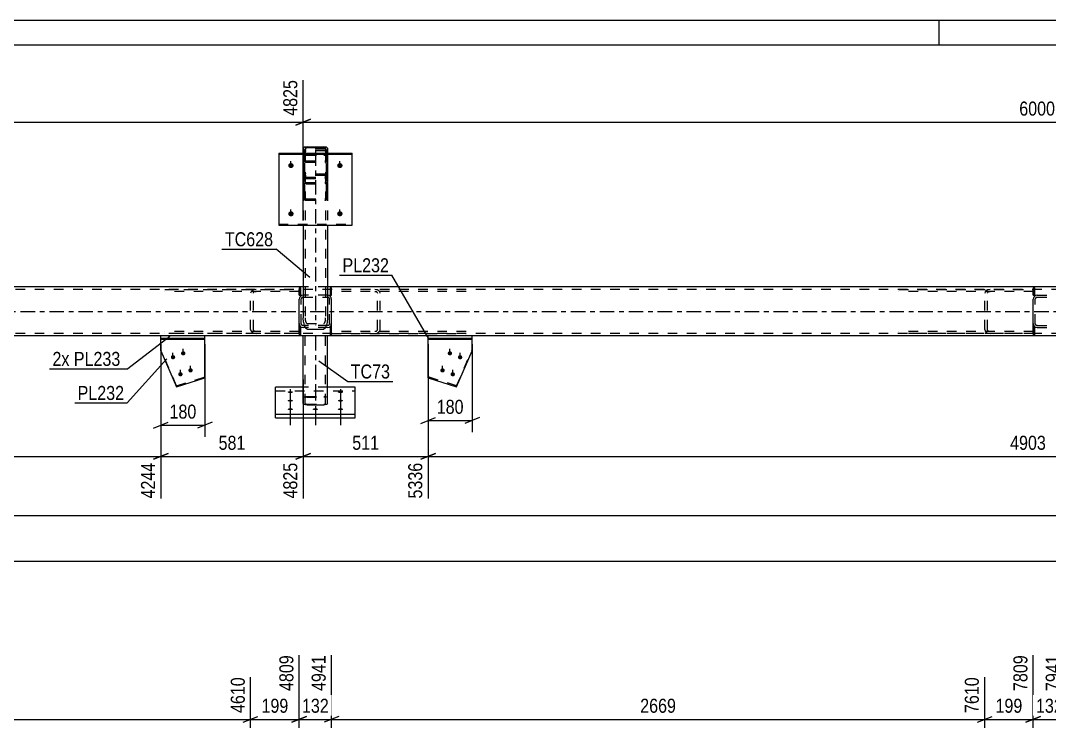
# Model space of a CAD drawing. Header units: millimetres. Extents: x -188 to 1001, y -654 to 187.
# Drawn here: x 183.5 to 393.8, y 43.9 to 187.2 of the extents above; entities that cross this region are included whole.
import ezdxf

# ---------------------------------------------------------------- set-up
doc = ezdxf.new("R2010")
doc.units = ezdxf.units.MM
doc.linetypes.add('DXK_LINE_DOT2', pattern=[3.9198, 1.9599, -1.9599])
doc.linetypes.add('DXK_LINE_DOT3', pattern=[5.9187, 2.979, -0.9799, 0.9799, -0.9799])
doc.styles.add('Arial Narrow', font='ARIALN.TTF', dxfattribs={"height": 0.2})

# ---------------------------------------------------------------- blocks, each defined once
blk = doc.blocks.new('Unknown-761542699-1162')
at = {"color": 5, "linetype": 'Continuous'}
for p, q in [((1001.2, 187.19), (-187.8, 187.19)), ((371.2, 182.19), (371.2, 187.19)), ((996.2, 182.19), (-182.8, 182.19))]:
    blk.add_line(p, q, dxfattribs=at)
blk = doc.blocks.new('Part-761542699-5144 - 4984')
at = {"color": 2, "linetype": 'Continuous'}
for p, q in [((241.31, 161.19), (241.25, 161.09)), ((241.25, 161.09), (241.25, 160.11)), ((241.48, 161.28), (241.31, 161.19)), ((241.74, 161.34), (241.48, 161.28)), ((241.65, 161.09), (241.68, 161.14)), ((241.65, 161.09), (241.65, 160.11)), ((241.68, 161.14), (241.77, 161.18)), ((242.05, 161.36), (241.74, 161.34)), ((241.77, 161.18), (241.9, 161.21)), ((241.9, 161.21), (242.05, 161.22)), ((242.05, 161.36), (245.45, 161.36)), ((242.05, 161.22), (245.45, 161.22)), ((245.76, 161.34), (245.45, 161.36)), ((245.45, 161.22), (245.6, 161.21)), ((245.6, 161.21), (245.73, 161.18)), ((245.73, 161.18), (245.82, 161.14)), ((246.02, 161.28), (245.76, 161.34)), ((245.82, 161.14), (245.85, 161.09)), ((245.85, 161.09), (245.85, 160.11)), ((246.19, 161.19), (246.02, 161.28)), ((246.25, 161.09), (246.19, 161.19)), ((246.25, 161.09), (246.25, 160.11)), ((241.25, 145.34), (241.25, 126.45)), ((246.25, 145.34), (246.25, 126.45)), ((241.31, 125.56), (241.25, 126.45)), ((246.25, 126.45), (246.19, 125.56)), ((242.05, 124.11), (241.74, 124.29)), ((242.05, 124.11), (245.45, 124.11)), ((245.76, 124.29), (245.45, 124.11))]:
    blk.add_line(p, q, dxfattribs=at)
at = {"color": 7, "linetype": 'DXK_LINE_DOT2'}
for p, q in [((241.25, 160.11), (241.25, 145.34)), ((241.25, 159.93), (241.31, 159.82)), ((241.31, 159.82), (241.48, 159.73)), ((241.65, 160.11), (241.65, 126.45)), ((241.68, 159.87), (241.65, 159.93)), ((241.77, 159.83), (241.68, 159.87)), ((241.9, 159.8), (241.77, 159.83)), ((242.05, 159.79), (241.9, 159.8)), ((242.05, 159.79), (245.45, 159.79)), ((245.6, 159.8), (245.45, 159.79)), ((245.73, 159.83), (245.6, 159.8)), ((245.82, 159.87), (245.73, 159.83)), ((245.85, 159.93), (245.82, 159.87)), ((245.85, 160.11), (245.85, 126.45)), ((246.02, 159.73), (246.19, 159.82)), ((246.19, 159.82), (246.25, 159.93)), ((246.25, 160.11), (246.25, 145.34)), ((241.48, 159.73), (241.74, 159.67)), ((241.74, 159.67), (242.05, 159.65)), ((242.05, 159.65), (245.45, 159.65)), ((245.45, 159.65), (245.76, 159.67)), ((245.76, 159.67), (246.02, 159.73)), ((246.25, 132.74), (241.25, 132.74)), ((241.65, 126.45), (241.68, 126)), ((245.82, 126), (245.85, 126.45)), ((241.9, 125.37), (242.05, 125.28)), ((242.05, 125.28), (245.45, 125.28)), ((245.45, 125.28), (245.6, 125.37))]:
    blk.add_line(p, q, dxfattribs=at)
at = {"color": 7, "linetype": 'DXK_LINE_DOT3'}
blk.add_line((243.75, 160.51), (243.75, 124.96), dxfattribs=at)
at = {"color": 2, "linetype": 'Continuous'}
for centre, start, end in [((244.03, 125.78), 184.6392, 213.0784), ((243.47, 125.78), 326.9216, 355.3608)]:
    blk.add_arc(centre, 2.73, start, end, dxfattribs=at)
at = {"color": 7, "linetype": 'DXK_LINE_DOT2'}
for centre, start, end in [((243.04, 126.11), 184.6392, 213.0784), ((244.46, 126.11), 326.9216, 355.3608)]:
    blk.add_arc(centre, 1.36, start, end, dxfattribs=at)
blk = doc.blocks.new('Part-761542699-4988 - 4984')
at = {"color": 7, "linetype": 'DXK_LINE_DOT2'}
for p, q in [((241.3, 160.51), (241.25, 160.26)), ((241.25, 160.26), (241.25, 149.02)), ((241.43, 160.72), (241.3, 160.51)), ((241.62, 160.86), (241.43, 160.72)), ((241.55, 160.26), (241.57, 160.39)), ((241.55, 160.26), (241.55, 149.02)), ((241.57, 160.39), (241.64, 160.49)), ((241.85, 160.91), (241.62, 160.86)), ((241.64, 160.49), (241.74, 160.56)), ((241.74, 160.56), (241.85, 160.59)), ((245.65, 160.91), (241.85, 160.91)), ((245.65, 160.59), (241.85, 160.59)), ((245.88, 160.86), (245.65, 160.91)), ((245.65, 160.59), (245.76, 160.56)), ((245.76, 160.56), (245.86, 160.49)), ((245.86, 160.49), (245.93, 160.39)), ((246.07, 160.72), (245.88, 160.86)), ((245.93, 160.39), (245.95, 160.26)), ((245.95, 160.26), (245.95, 149.02)), ((246.2, 160.51), (246.07, 160.72)), ((246.25, 160.26), (246.2, 160.51)), ((246.25, 160.26), (246.25, 149.02)), ((241.25, 156.15), (241.3, 155.9)), ((241.3, 155.9), (241.43, 155.69)), ((241.43, 155.69), (241.62, 155.55)), ((241.57, 156.02), (241.55, 156.15)), ((241.64, 155.92), (241.57, 156.02)), ((241.74, 155.85), (241.64, 155.92)), ((241.85, 155.82), (241.74, 155.85)), ((245.65, 155.82), (241.85, 155.82)), ((245.76, 155.85), (245.65, 155.82)), ((245.86, 155.92), (245.76, 155.85)), ((245.93, 156.02), (245.86, 155.92)), ((245.88, 155.55), (246.07, 155.69)), ((245.95, 156.15), (245.93, 156.02)), ((246.07, 155.69), (246.2, 155.9)), ((246.2, 155.9), (246.25, 156.15)), ((241.62, 155.55), (241.85, 155.5)), ((245.65, 155.5), (241.85, 155.5)), ((245.65, 155.5), (245.88, 155.55))]:
    blk.add_line(p, q, dxfattribs=at)
blk = doc.blocks.new('Part-761542699-4991 - 4984')
at = {"color": 7, "linetype": 'DXK_LINE_DOT2'}
for p, q in [((241.25, 157.97), (241.3, 158.18)), ((241.25, 157.97), (241.25, 151.04)), ((241.3, 158.18), (241.43, 158.36)), ((241.43, 158.36), (241.62, 158.49)), ((241.57, 158.07), (241.55, 157.97)), ((241.55, 157.97), (241.55, 151.04)), ((241.64, 158.17), (241.57, 158.07)), ((241.62, 158.49), (241.85, 158.53)), ((241.74, 158.23), (241.64, 158.17)), ((241.85, 158.25), (241.74, 158.23)), ((241.85, 158.53), (245.65, 158.53)), ((241.85, 158.25), (245.65, 158.25)), ((245.65, 158.53), (245.88, 158.49)), ((245.76, 158.23), (245.65, 158.25)), ((245.86, 158.17), (245.76, 158.23)), ((245.93, 158.07), (245.86, 158.17)), ((245.88, 158.49), (246.07, 158.36)), ((245.95, 157.97), (245.93, 158.07)), ((245.95, 157.97), (245.95, 151.04)), ((246.07, 158.36), (246.2, 158.18)), ((246.2, 158.18), (246.25, 157.97)), ((246.25, 157.97), (246.25, 151.04)), ((241.3, 154.83), (241.25, 154.61)), ((241.3, 154.18), (241.25, 154.39)), ((241.43, 155.01), (241.3, 154.83)), ((241.43, 154), (241.3, 154.18)), ((241.62, 155.13), (241.43, 155.01)), ((241.62, 153.87), (241.43, 154)), ((241.55, 154.61), (241.57, 154.72)), ((241.55, 154.39), (241.57, 154.29)), ((241.57, 154.72), (241.64, 154.81)), ((241.57, 154.29), (241.64, 154.2)), ((241.85, 155.18), (241.62, 155.13)), ((241.85, 153.83), (241.62, 153.87)), ((241.64, 154.81), (241.74, 154.87)), ((241.64, 154.2), (241.74, 154.13)), ((241.74, 154.87), (241.85, 154.89)), ((241.74, 154.13), (241.85, 154.11)), ((241.85, 155.18), (245.65, 155.18)), ((241.85, 154.89), (245.65, 154.89)), ((241.85, 154.11), (245.65, 154.11)), ((241.85, 153.83), (245.65, 153.83)), ((245.88, 155.13), (245.65, 155.18)), ((245.65, 154.89), (245.76, 154.87)), ((245.65, 154.11), (245.76, 154.13)), ((245.88, 153.87), (245.65, 153.83)), ((245.76, 154.87), (245.86, 154.81)), ((245.76, 154.13), (245.86, 154.2)), ((245.86, 154.81), (245.93, 154.72)), ((245.86, 154.2), (245.93, 154.29)), ((246.07, 155.01), (245.88, 155.13)), ((246.07, 154), (245.88, 153.87)), ((245.93, 154.72), (245.95, 154.61)), ((245.93, 154.29), (245.95, 154.39)), ((246.2, 154.83), (246.07, 155.01)), ((246.2, 154.18), (246.07, 154)), ((246.25, 154.61), (246.2, 154.83)), ((246.25, 154.39), (246.2, 154.18)), ((241.25, 151.04), (241.3, 150.83)), ((241.3, 150.83), (241.43, 150.64)), ((241.43, 150.64), (241.62, 150.52)), ((241.57, 150.93), (241.55, 151.04)), ((241.64, 150.84), (241.57, 150.93)), ((241.62, 150.52), (241.85, 150.48)), ((241.74, 150.78), (241.64, 150.84)), ((241.85, 150.76), (241.74, 150.78)), ((241.85, 150.76), (245.65, 150.76)), ((241.85, 150.48), (245.65, 150.48)), ((245.76, 150.78), (245.65, 150.76)), ((245.65, 150.48), (245.88, 150.52)), ((245.86, 150.84), (245.76, 150.78)), ((245.93, 150.93), (245.86, 150.84)), ((245.88, 150.52), (246.07, 150.64)), ((245.95, 151.04), (245.93, 150.93)), ((246.07, 150.64), (246.2, 150.83)), ((246.2, 150.83), (246.25, 151.04))]:
    blk.add_line(p, q, dxfattribs=at)
blk = doc.blocks.new('Part-761542699-5203 - 4984')
at = {"color": 7, "linetype": 'DXK_LINE_DOT2'}
for p, q in [((212.18, 122.24), (212.18, 122.26)), ((212.18, 122.26), (221.19, 122.26)), ((212.18, 122.24), (212.18, 122.26)), ((221.19, 122.24), (221.19, 122.26)), ((221.19, 122.24), (221.19, 122.26)), ((215.39, 112.52), (212.18, 119.92)), ((215.39, 112.52), (221.19, 114.38)), ((215.39, 112.31), (215.39, 112.52))]:
    blk.add_line(p, q, dxfattribs=at)
at = {"color": 2, "linetype": 'Continuous'}
for p, q in [((212.18, 119.71), (212.18, 122.24)), ((212.18, 122.06), (221.19, 122.06)), ((221.19, 114.18), (221.19, 122.24)), ((212.18, 119.71), (215.39, 112.31)), ((215.39, 112.31), (221.19, 114.18))]:
    blk.add_line(p, q, dxfattribs=at)
blk = doc.blocks.new('Part-761542699-5070 - 4984')
at = {"color": 2, "linetype": 'Continuous'}
for p, q in [((241.25, 132.74), (0, 132.74)), ((541.25, 132.74), (246.25, 132.74)), ((212.18, 122.74), (6, 122.74)), ((241.33, 122.74), (221.19, 122.74)), ((266.79, 122.74), (246.17, 122.74)), ((511.96, 122.74), (275.8, 122.74))]:
    blk.add_line(p, q, dxfattribs=at)
at = {"color": 7, "linetype": 'DXK_LINE_DOT2'}
for p, q in [((246.25, 132.74), (241.25, 132.74)), ((890, 132.24), (0, 132.24)), ((890, 123.24), (0, 123.24)), ((221.19, 122.74), (212.18, 122.74)), ((246.17, 122.74), (241.33, 122.74)), ((275.8, 122.74), (266.79, 122.74))]:
    blk.add_line(p, q, dxfattribs=at)
at = {"color": 7, "linetype": 'DXK_LINE_DOT3'}
blk.add_line((0, 127.74), (890, 127.74), dxfattribs=at)
blk = doc.blocks.new('Bolt-761542699-5006 - 4984')
at = {"linetype": 'Continuous'}
for points in [[(238.75, 158.07), (238.87, 158.06), (238.97, 158.03), (239.07, 157.97), (239.16, 157.9), (239.23, 157.82), (239.27, 157.72), (239.3, 157.61), (239.3, 157.5), (239.27, 157.4), (239.23, 157.3), (239.16, 157.21), (239.07, 157.14), (238.97, 157.08), (238.87, 157.05), (238.75, 157.04), (238.64, 157.05), (238.53, 157.08), (238.43, 157.14), (238.34, 157.21), (238.27, 157.3), (238.23, 157.4), (238.2, 157.5), (238.2, 157.61), (238.23, 157.72), (238.27, 157.82), (238.34, 157.9), (238.43, 157.97), (238.53, 158.03), (238.64, 158.06)], [(238.75, 148.21), (238.87, 148.2), (238.97, 148.16), (239.07, 148.11), (239.16, 148.04), (239.23, 147.95), (239.27, 147.85), (239.3, 147.74), (239.3, 147.64), (239.27, 147.53), (239.23, 147.43), (239.16, 147.34), (239.07, 147.27), (238.97, 147.22), (238.87, 147.18), (238.75, 147.17), (238.64, 147.18), (238.53, 147.22), (238.43, 147.27), (238.34, 147.34), (238.27, 147.43), (238.23, 147.53), (238.2, 147.64), (238.2, 147.74), (238.23, 147.85), (238.27, 147.95), (238.34, 148.04), (238.43, 148.11), (238.53, 148.16), (238.64, 148.2)]]:
    blk.add_hatch(color=1, dxfattribs=at).paths.add_polyline_path(points)
at = {"color": 1, "linetype": 'Continuous'}
for p, q in [((238.75, 157.13), (238.75, 158.46)), ((238.75, 147.26), (238.75, 148.6))]:
    blk.add_line(p, q, dxfattribs=at)
blk = doc.blocks.new('Bolt-761542699-5007 - 4984')
at = {"linetype": 'Continuous'}
for points in [[(271.24, 119.59), (271.34, 119.59), (271.43, 119.56), (271.51, 119.51), (271.58, 119.45), (271.63, 119.38), (271.67, 119.3), (271.69, 119.22), (271.69, 119.13), (271.67, 119.04), (271.63, 118.96), (271.58, 118.89), (271.51, 118.83), (271.43, 118.79), (271.34, 118.76), (271.24, 118.75), (271.15, 118.76), (271.06, 118.79), (270.98, 118.83), (270.91, 118.89), (270.85, 118.96), (270.81, 119.04), (270.8, 119.13), (270.8, 119.22), (270.81, 119.3), (270.85, 119.38), (270.91, 119.45), (270.98, 119.51), (271.06, 119.56), (271.15, 119.59)], [(273.33, 118.8), (273.42, 118.79), (273.51, 118.76), (273.59, 118.72), (273.66, 118.66), (273.72, 118.58), (273.75, 118.5), (273.77, 118.42), (273.77, 118.33), (273.75, 118.24), (273.72, 118.16), (273.66, 118.09), (273.59, 118.03), (273.51, 117.99), (273.42, 117.96), (273.33, 117.95), (273.23, 117.96), (273.14, 117.99), (273.06, 118.03), (272.99, 118.09), (272.94, 118.16), (272.9, 118.24), (272.88, 118.33), (272.88, 118.42), (272.9, 118.5), (272.94, 118.58), (272.99, 118.66), (273.06, 118.72), (273.14, 118.76), (273.23, 118.79)], [(269.73, 116.11), (269.83, 116.1), (269.92, 116.08), (270, 116.03), (270.07, 115.97), (270.12, 115.9), (270.16, 115.82), (270.18, 115.73), (270.18, 115.65), (270.16, 115.56), (270.12, 115.48), (270.07, 115.41), (270, 115.35), (269.92, 115.3), (269.83, 115.28), (269.73, 115.27), (269.64, 115.28), (269.55, 115.3), (269.47, 115.35), (269.4, 115.41), (269.34, 115.48), (269.3, 115.56), (269.29, 115.65), (269.29, 115.73), (269.3, 115.82), (269.34, 115.9), (269.4, 115.97), (269.47, 116.03), (269.55, 116.08), (269.64, 116.1)], [(271.82, 115.32), (271.91, 115.31), (272, 115.28), (272.08, 115.23), (272.15, 115.18), (272.21, 115.1), (272.24, 115.02), (272.26, 114.94), (272.26, 114.85), (272.24, 114.76), (272.21, 114.68), (272.15, 114.61), (272.08, 114.55), (272, 114.51), (271.91, 114.48), (271.82, 114.47), (271.72, 114.48), (271.63, 114.51), (271.55, 114.55), (271.48, 114.61), (271.43, 114.68), (271.39, 114.76), (271.37, 114.85), (271.37, 114.94), (271.39, 115.02), (271.43, 115.1), (271.48, 115.18), (271.55, 115.23), (271.63, 115.28), (271.72, 115.31)]]:
    blk.add_hatch(color=1, dxfattribs=at).paths.add_polyline_path(points)
at = {"color": 1, "linetype": 'Continuous'}
for p, q in [((271.24, 118.83), (271.24, 120.11)), ((273.33, 118.03), (273.33, 119.31)), ((269.73, 115.35), (269.73, 116.63)), ((271.82, 114.55), (271.82, 115.83))]:
    blk.add_line(p, q, dxfattribs=at)
blk = doc.blocks.new('Bolt-761542699-5009 - 4984')
at = {"linetype": 'Continuous'}
for points in [[(248.75, 158.07), (248.87, 158.06), (248.97, 158.03), (249.07, 157.97), (249.16, 157.9), (249.23, 157.82), (249.27, 157.72), (249.3, 157.61), (249.3, 157.5), (249.27, 157.4), (249.23, 157.3), (249.16, 157.21), (249.07, 157.14), (248.97, 157.08), (248.87, 157.05), (248.75, 157.04), (248.64, 157.05), (248.53, 157.08), (248.43, 157.14), (248.34, 157.21), (248.27, 157.3), (248.23, 157.4), (248.2, 157.5), (248.2, 157.61), (248.23, 157.72), (248.27, 157.82), (248.34, 157.9), (248.43, 157.97), (248.53, 158.03), (248.64, 158.06)], [(248.75, 148.21), (248.87, 148.2), (248.97, 148.16), (249.07, 148.11), (249.16, 148.04), (249.23, 147.95), (249.27, 147.85), (249.3, 147.74), (249.3, 147.64), (249.27, 147.53), (249.23, 147.43), (249.16, 147.34), (249.07, 147.27), (248.97, 147.22), (248.87, 147.18), (248.75, 147.17), (248.64, 147.18), (248.53, 147.22), (248.43, 147.27), (248.34, 147.34), (248.27, 147.43), (248.23, 147.53), (248.2, 147.64), (248.2, 147.74), (248.23, 147.85), (248.27, 147.95), (248.34, 148.04), (248.43, 148.11), (248.53, 148.16), (248.64, 148.2)]]:
    blk.add_hatch(color=1, dxfattribs=at).paths.add_polyline_path(points)
at = {"color": 1, "linetype": 'Continuous'}
for p, q in [((248.75, 157.13), (248.75, 158.46)), ((248.75, 147.26), (248.75, 148.6))]:
    blk.add_line(p, q, dxfattribs=at)
blk = doc.blocks.new('Bolt-761542699-5010 - 4984')
at = {"linetype": 'Continuous'}
for points in [[(238.62, 111.06), (238.51, 111.07), (238.4, 111.08), (238.3, 111.1), (238.22, 111.13), (238.15, 111.16), (238.1, 111.19), (238.08, 111.23), (238.08, 111.27), (238.1, 111.31), (238.15, 111.35), (238.22, 111.38), (238.3, 111.4), (238.4, 111.42), (238.51, 111.44), (238.62, 111.44), (238.74, 111.44), (238.85, 111.42), (238.95, 111.4), (239.03, 111.38), (239.1, 111.35), (239.15, 111.31), (239.17, 111.27), (239.17, 111.23), (239.15, 111.19), (239.1, 111.16), (239.03, 111.13), (238.95, 111.1), (238.85, 111.08), (238.74, 111.07)], [(248.87, 111.06), (248.76, 111.07), (248.65, 111.08), (248.55, 111.1), (248.47, 111.13), (248.4, 111.16), (248.35, 111.19), (248.33, 111.23), (248.33, 111.27), (248.35, 111.31), (248.4, 111.35), (248.47, 111.38), (248.55, 111.4), (248.65, 111.42), (248.76, 111.44), (248.87, 111.44), (248.99, 111.44), (249.1, 111.42), (249.2, 111.4), (249.28, 111.38), (249.35, 111.35), (249.4, 111.31), (249.42, 111.27), (249.42, 111.23), (249.4, 111.19), (249.35, 111.16), (249.28, 111.13), (249.2, 111.1), (249.1, 111.08), (248.99, 111.07)], [(238.62, 109.31), (238.51, 109.31), (238.4, 109.33), (238.3, 109.35), (238.22, 109.37), (238.15, 109.4), (238.1, 109.44), (238.08, 109.48), (238.08, 109.52), (238.1, 109.56), (238.15, 109.59), (238.22, 109.62), (238.3, 109.65), (238.4, 109.67), (238.51, 109.68), (238.62, 109.69), (238.74, 109.68), (238.85, 109.67), (238.95, 109.65), (239.03, 109.62), (239.1, 109.59), (239.15, 109.56), (239.17, 109.52), (239.17, 109.48), (239.15, 109.44), (239.1, 109.4), (239.03, 109.37), (238.95, 109.35), (238.85, 109.33), (238.74, 109.31)], [(248.87, 109.31), (248.76, 109.31), (248.65, 109.33), (248.55, 109.35), (248.47, 109.37), (248.4, 109.4), (248.35, 109.44), (248.33, 109.48), (248.33, 109.52), (248.35, 109.56), (248.4, 109.59), (248.47, 109.62), (248.55, 109.65), (248.65, 109.67), (248.76, 109.68), (248.87, 109.69), (248.99, 109.68), (249.1, 109.67), (249.2, 109.65), (249.28, 109.62), (249.35, 109.59), (249.4, 109.56), (249.42, 109.52), (249.42, 109.48), (249.4, 109.44), (249.35, 109.4), (249.28, 109.37), (249.2, 109.35), (249.1, 109.33), (248.99, 109.31)], [(238.62, 107.56), (238.51, 107.56), (238.4, 107.57), (238.3, 107.59), (238.22, 107.62), (238.15, 107.65), (238.1, 107.69), (238.08, 107.73), (238.08, 107.77), (238.1, 107.8), (238.15, 107.84), (238.22, 107.87), (238.3, 107.9), (238.4, 107.92), (238.51, 107.93), (238.62, 107.93), (238.74, 107.93), (238.85, 107.92), (238.95, 107.9), (239.03, 107.87), (239.1, 107.84), (239.15, 107.8), (239.17, 107.77), (239.17, 107.73), (239.15, 107.69), (239.1, 107.65), (239.03, 107.62), (238.95, 107.59), (238.85, 107.57), (238.74, 107.56)], [(243.75, 107.56), (243.64, 107.56), (243.53, 107.57), (243.43, 107.59), (243.34, 107.62), (243.27, 107.65), (243.23, 107.69), (243.2, 107.73), (243.2, 107.77), (243.23, 107.8), (243.27, 107.84), (243.34, 107.87), (243.43, 107.9), (243.53, 107.92), (243.64, 107.93), (243.75, 107.93), (243.86, 107.93), (243.97, 107.92), (244.07, 107.9), (244.16, 107.87), (244.23, 107.84), (244.27, 107.8), (244.3, 107.77), (244.3, 107.73), (244.27, 107.69), (244.23, 107.65), (244.16, 107.62), (244.07, 107.59), (243.97, 107.57), (243.86, 107.56)], [(248.87, 107.56), (248.76, 107.56), (248.65, 107.57), (248.55, 107.59), (248.47, 107.62), (248.4, 107.65), (248.35, 107.69), (248.33, 107.73), (248.33, 107.77), (248.35, 107.8), (248.4, 107.84), (248.47, 107.87), (248.55, 107.9), (248.65, 107.92), (248.76, 107.93), (248.87, 107.93), (248.99, 107.93), (249.1, 107.92), (249.2, 107.9), (249.28, 107.87), (249.35, 107.84), (249.4, 107.8), (249.42, 107.77), (249.42, 107.73), (249.4, 107.69), (249.35, 107.65), (249.28, 107.62), (249.2, 107.59), (249.1, 107.57), (248.99, 107.56)]]:
    blk.add_hatch(color=1, dxfattribs=at).paths.add_polyline_path(points)
at = {"color": 1, "linetype": 'Continuous'}
for p, q in [((238.62, 111.86), (238.62, 107.96)), ((248.87, 111.86), (248.87, 107.96)), ((238.62, 110.11), (238.62, 106.21)), ((248.87, 110.11), (248.87, 106.21)), ((238.62, 108.36), (238.62, 104.46)), ((243.75, 108.36), (243.75, 104.46)), ((248.87, 108.36), (248.87, 104.46))]:
    blk.add_line(p, q, dxfattribs=at)
at = {"color": 1, "linetype": 'DXK_LINE_DOT2'}
blk.add_line((243.75, 111.86), (243.75, 107.96), dxfattribs=at)
blk = doc.blocks.new('Part-761542699-5023 - 4984')
at = {"color": 7, "linetype": 'DXK_LINE_DOT2'}
for p, q in [((247.05, 132.54), (246.75, 132.54)), ((246.75, 132.54), (246.75, 131.04)), ((247.05, 131.04), (247.05, 132.54)), ((246.75, 131.04), (247.05, 131.04))]:
    blk.add_line(p, q, dxfattribs=at)
blk = doc.blocks.new('Part-761542699-5197 - 4984')
at = {"color": 7, "linetype": 'DXK_LINE_DOT2'}
for p, q in [((266.79, 122.24), (266.79, 122.26)), ((266.79, 122.26), (275.8, 122.26)), ((266.79, 122.24), (266.79, 122.26)), ((275.8, 122.24), (275.8, 122.26)), ((275.8, 122.24), (275.8, 122.26)), ((272.59, 112.52), (275.8, 119.92)), ((272.59, 112.52), (266.79, 114.38)), ((272.59, 112.31), (272.59, 112.52))]:
    blk.add_line(p, q, dxfattribs=at)
at = {"color": 2, "linetype": 'Continuous'}
for p, q in [((266.79, 114.18), (266.79, 122.24)), ((266.79, 122.06), (275.8, 122.06)), ((275.8, 119.71), (275.8, 122.24)), ((272.59, 112.31), (275.8, 119.71)), ((266.79, 114.18), (272.59, 112.31))]:
    blk.add_line(p, q, dxfattribs=at)
blk = doc.blocks.new('Part-761542699-5024 - 4984')
at = {"color": 7, "linetype": 'DXK_LINE_DOT2'}
for p, q in [((247.05, 124.44), (246.75, 124.44)), ((246.75, 124.44), (246.75, 122.94)), ((247.05, 122.94), (247.05, 124.44)), ((246.75, 122.94), (247.05, 122.94))]:
    blk.add_line(p, q, dxfattribs=at)
blk = doc.blocks.new('Part-761542699-5106 - 4984')
at = {"color": 2, "linetype": 'Continuous'}
for p, q in [((221.19, 122.74), (212.18, 122.74)), ((212.18, 122.24), (212.18, 122.74)), ((221.19, 122.24), (212.18, 122.24)), ((221.19, 122.24), (221.19, 122.74))]:
    blk.add_line(p, q, dxfattribs=at)
blk = doc.blocks.new('Part-761542699-5111 - 4984')
at = {"color": 2, "linetype": 'Continuous'}
for p, q in [((275.8, 122.74), (266.79, 122.74)), ((266.79, 122.24), (266.79, 122.74)), ((275.8, 122.24), (266.79, 122.24)), ((275.8, 122.24), (275.8, 122.74))]:
    blk.add_line(p, q, dxfattribs=at)
blk = doc.blocks.new('Part-761542699-5112 - 4984')
at = {"color": 2, "linetype": 'Continuous'}
for p, q in [((235.62, 105.97), (235.62, 112.28)), ((241.25, 112.28), (235.62, 112.28)), ((251.87, 112.28), (246.25, 112.28)), ((251.87, 105.97), (251.87, 112.28)), ((235.62, 106.72), (251.87, 106.72)), ((235.62, 105.97), (251.87, 105.97))]:
    blk.add_line(p, q, dxfattribs=at)
at = {"color": 7, "linetype": 'DXK_LINE_DOT2'}
for p, q in [((235.62, 111.53), (251.87, 111.53)), ((246.25, 112.28), (241.25, 112.28))]:
    blk.add_line(p, q, dxfattribs=at)
blk = doc.blocks.new('Part-761542699-5178 - 4984')
at = {"color": 2, "linetype": 'Continuous'}
for p, q in [((241.25, 108.92), (241.25, 122.74)), ((246.17, 122.74), (241.33, 122.74)), ((246.25, 108.92), (246.25, 122.74)), ((241.31, 108.81), (241.25, 108.92)), ((241.48, 108.72), (241.31, 108.81)), ((241.74, 108.66), (241.48, 108.72)), ((242.05, 108.64), (241.74, 108.66)), ((242.05, 108.64), (245.45, 108.64)), ((245.76, 108.66), (245.45, 108.64)), ((246.02, 108.72), (245.76, 108.66)), ((246.19, 108.81), (246.02, 108.72)), ((246.25, 108.92), (246.19, 108.81))]:
    blk.add_line(p, q, dxfattribs=at)
at = {"color": 7, "linetype": 'DXK_LINE_DOT2'}
for p, q in [((241.33, 122.74), (241.25, 122.74)), ((241.31, 122.74), (241.33, 122.74)), ((241.65, 108.92), (241.65, 122.74)), ((245.82, 122.74), (245.85, 122.74)), ((245.85, 108.92), (245.85, 122.74)), ((246.19, 122.74), (246.17, 122.74)), ((246.19, 122.74), (246.17, 122.74)), ((246.25, 122.74), (246.19, 122.74)), ((241.25, 110.08), (241.31, 110.18)), ((241.31, 110.18), (241.48, 110.27)), ((241.48, 110.27), (241.74, 110.33)), ((241.68, 110.13), (241.65, 110.08)), ((241.77, 110.18), (241.68, 110.13)), ((241.74, 110.33), (242.05, 110.35)), ((241.9, 110.21), (241.77, 110.18)), ((242.05, 110.22), (241.9, 110.21)), ((242.05, 110.35), (245.45, 110.35)), ((242.05, 110.22), (245.45, 110.22)), ((245.45, 110.35), (245.76, 110.33)), ((245.6, 110.21), (245.45, 110.22)), ((245.73, 110.18), (245.6, 110.21)), ((245.82, 110.13), (245.73, 110.18)), ((245.76, 110.33), (246.02, 110.27)), ((245.85, 110.08), (245.82, 110.13)), ((246.02, 110.27), (246.19, 110.18)), ((246.19, 110.18), (246.25, 110.08)), ((241.65, 108.92), (241.68, 108.86)), ((241.68, 108.86), (241.77, 108.82)), ((241.77, 108.82), (241.9, 108.79)), ((241.9, 108.79), (242.05, 108.78)), ((242.05, 108.78), (245.45, 108.78)), ((245.45, 108.78), (245.6, 108.79)), ((245.6, 108.79), (245.73, 108.82)), ((245.73, 108.82), (245.82, 108.86)), ((245.82, 108.86), (245.85, 108.92))]:
    blk.add_line(p, q, dxfattribs=at)
at = {"color": 7, "linetype": 'DXK_LINE_DOT3'}
blk.add_line((243.75, 122.74), (243.75, 109.5), dxfattribs=at)
blk = doc.blocks.new('Part-761542699-5179 - 4984')
at = {"color": 7, "linetype": 'DXK_LINE_DOT2'}
for p, q in [((390.51, 130.54), (390.45, 130.24)), ((390.85, 130.24), (390.88, 130.39)), ((391.25, 131.04), (390.94, 130.98)), ((391.1, 130.61), (391.25, 130.64)), ((391.25, 131.04), (396.25, 131.04)), ((391.25, 130.64), (396.25, 130.64)), ((396.56, 130.98), (396.25, 131.04)), ((396.25, 130.64), (396.4, 130.61)), ((396.62, 130.39), (396.65, 130.24)), ((397.05, 130.24), (396.99, 130.54)), ((390.45, 125.24), (390.45, 130.24)), ((390.85, 125.24), (390.85, 130.24)), ((396.65, 125.24), (396.65, 130.24)), ((397.05, 125.24), (397.05, 130.24)), ((390.45, 125.24), (390.51, 124.93)), ((390.88, 125.09), (390.85, 125.24)), ((390.94, 124.5), (391.25, 124.44)), ((391.25, 124.84), (391.1, 124.87)), ((391.25, 124.84), (396.25, 124.84)), ((391.25, 124.44), (396.25, 124.44)), ((396.4, 124.87), (396.25, 124.84)), ((396.25, 124.44), (396.56, 124.5)), ((396.65, 125.24), (396.62, 125.09)), ((396.99, 124.93), (397.05, 125.24))]:
    blk.add_line(p, q, dxfattribs=at)
for centre, radius, start, end in [((391.25, 130.24), 0.8, 112.5, 157.5), ((391.25, 130.24), 0.4, 112.5, 157.5), ((396.25, 130.24), 0.4, 22.5, 67.5), ((396.25, 130.24), 0.8, 22.5, 67.5), ((391.25, 125.24), 0.8, 202.5, 247.5), ((391.25, 125.24), 0.4, 202.5, 247.5), ((396.25, 125.24), 0.4, 292.5, 337.5), ((396.25, 125.24), 0.8, 292.5, 337.5)]:
    blk.add_arc(centre, radius, start, end, dxfattribs=at)
blk = doc.blocks.new('Part-761542699-5182 - 4984')
at = {"color": 7, "linetype": 'DXK_LINE_DOT2'}
for p, q in [((240.51, 130.54), (240.45, 130.24)), ((240.85, 130.24), (240.88, 130.39)), ((241.25, 131.04), (240.94, 130.98)), ((241.1, 130.61), (241.25, 130.64)), ((246.25, 131.04), (241.25, 131.04)), ((241.25, 130.64), (246.25, 130.64)), ((246.56, 130.98), (246.25, 131.04)), ((246.25, 130.64), (246.4, 130.61)), ((246.62, 130.39), (246.65, 130.24)), ((247.05, 130.24), (246.99, 130.54)), ((240.45, 125.24), (240.45, 130.24)), ((240.85, 125.24), (240.85, 130.24)), ((246.65, 125.24), (246.65, 130.24)), ((247.05, 125.24), (247.05, 130.24)), ((240.45, 125.24), (240.51, 124.93)), ((240.88, 125.09), (240.85, 125.24)), ((240.94, 124.5), (241.25, 124.44)), ((241.25, 124.84), (241.1, 124.87)), ((246.25, 124.84), (241.25, 124.84)), ((246.25, 124.44), (241.25, 124.44)), ((246.4, 124.87), (246.25, 124.84)), ((246.25, 124.44), (246.56, 124.5)), ((246.65, 125.24), (246.62, 125.09)), ((246.99, 124.93), (247.05, 125.24))]:
    blk.add_line(p, q, dxfattribs=at)
for centre, radius, start, end in [((241.25, 130.24), 0.8, 112.5, 157.5), ((241.25, 130.24), 0.4, 112.5, 157.5), ((246.25, 130.24), 0.4, 22.5, 67.5), ((246.25, 130.24), 0.8, 22.5, 67.5), ((241.25, 125.24), 0.8, 202.5, 247.5), ((241.25, 125.24), 0.4, 202.5, 247.5), ((246.25, 125.24), 0.4, 292.5, 337.5), ((246.25, 125.24), 0.8, 292.5, 337.5)]:
    blk.add_arc(centre, radius, start, end, dxfattribs=at)
blk = doc.blocks.new('Part-761542699-5190 - 4984')
at = {"color": 7, "linetype": 'DXK_LINE_DOT2'}
for p, q in [((247.05, 123.24), (247.05, 132.24)), ((274.55, 132.24), (247.05, 132.24)), ((274.55, 131.84), (247.05, 131.84)), ((256.3, 132.18), (255.88, 132.24)), ((255.88, 131.84), (256.09, 131.81)), ((256.39, 131.59), (256.43, 131.44)), ((256.43, 124.04), (256.43, 131.44)), ((256.98, 131.44), (256.9, 131.74)), ((256.98, 124.04), (256.98, 131.44)), ((274.55, 123.64), (247.05, 123.64)), ((247.05, 123.24), (274.55, 123.24)), ((256.09, 123.67), (255.88, 123.64)), ((255.88, 123.24), (256.3, 123.3)), ((256.43, 124.04), (256.39, 123.89)), ((256.9, 123.73), (256.98, 124.04))]:
    blk.add_line(p, q, dxfattribs=at)
for centre, radius, start, end in [((255.97, 131.32), 0.501, 32.4104, 75.4453), ((256.05, 131.21), 1, 32.4104, 75.4453), ((255.97, 124.15), 0.501, 284.5547, 327.5896), ((256.05, 124.27), 1, 284.5547, 327.5896)]:
    blk.add_arc(centre, radius, start, end, dxfattribs=at)
blk = doc.blocks.new('Part-761542699-5191 - 4984')
at = {"color": 7, "linetype": 'DXK_LINE_DOT2'}
for p, q in [((362.96, 132.24), (390.45, 132.24)), ((390.45, 131.84), (362.96, 131.84)), ((380.6, 131.74), (380.52, 131.44)), ((380.52, 124.04), (380.52, 131.44)), ((381.07, 131.44), (381.11, 131.59)), ((381.07, 124.04), (381.07, 131.44)), ((381.62, 132.24), (381.2, 132.18)), ((381.41, 131.81), (381.62, 131.84)), ((390.45, 123.24), (390.45, 132.24)), ((390.45, 123.64), (362.96, 123.64)), ((390.45, 123.24), (362.96, 123.24)), ((380.52, 124.04), (380.6, 123.73)), ((381.11, 123.89), (381.07, 124.04)), ((381.2, 123.3), (381.62, 123.24)), ((381.62, 123.64), (381.41, 123.67))]:
    blk.add_line(p, q, dxfattribs=at)
for centre, radius, start, end in [((381.45, 131.21), 1, 104.5547, 147.5896), ((381.53, 131.32), 0.501, 104.5547, 147.5896), ((381.45, 124.27), 1, 212.4104, 255.4453), ((381.53, 124.15), 0.501, 212.4104, 255.4453)]:
    blk.add_arc(centre, radius, start, end, dxfattribs=at)
blk = doc.blocks.new('Part-761542699-5192 - 4984')
at = {"color": 7, "linetype": 'DXK_LINE_DOT2'}
for p, q in [((212.96, 132.24), (240.45, 132.24)), ((240.45, 131.84), (212.96, 131.84)), ((230.6, 131.74), (230.52, 131.44)), ((230.52, 124.04), (230.52, 131.44)), ((231.07, 131.44), (231.11, 131.59)), ((231.07, 124.04), (231.07, 131.44)), ((231.62, 132.24), (231.2, 132.18)), ((231.41, 131.81), (231.62, 131.84)), ((240.45, 123.24), (240.45, 132.24)), ((240.45, 123.64), (212.96, 123.64)), ((240.45, 123.24), (212.96, 123.24)), ((230.52, 124.04), (230.6, 123.73)), ((231.11, 123.89), (231.07, 124.04)), ((231.2, 123.3), (231.62, 123.24)), ((231.62, 123.64), (231.41, 123.67))]:
    blk.add_line(p, q, dxfattribs=at)
for centre, radius, start, end in [((231.45, 131.21), 1, 104.5547, 147.5896), ((231.53, 131.32), 0.501, 104.5547, 147.5896), ((231.45, 124.27), 1, 212.4104, 255.4453), ((231.53, 124.15), 0.501, 212.4104, 255.4453)]:
    blk.add_arc(centre, radius, start, end, dxfattribs=at)
blk = doc.blocks.new('Bolt-761542699-5204 - 4984')
at = {"linetype": 'Continuous'}
for points in [[(214.65, 118.8), (214.75, 118.79), (214.84, 118.76), (214.92, 118.72), (214.99, 118.66), (215.04, 118.59), (215.08, 118.51), (215.1, 118.42), (215.1, 118.33), (215.08, 118.24), (215.04, 118.16), (214.99, 118.09), (214.92, 118.03), (214.84, 117.99), (214.75, 117.96), (214.65, 117.95), (214.56, 117.96), (214.47, 117.99), (214.39, 118.03), (214.32, 118.09), (214.26, 118.16), (214.23, 118.24), (214.21, 118.33), (214.21, 118.42), (214.23, 118.51), (214.26, 118.59), (214.32, 118.66), (214.39, 118.72), (214.47, 118.76), (214.56, 118.79)], [(216.74, 119.59), (216.83, 119.59), (216.92, 119.56), (217, 119.51), (217.07, 119.45), (217.13, 119.38), (217.16, 119.3), (217.18, 119.22), (217.18, 119.13), (217.16, 119.04), (217.13, 118.96), (217.07, 118.89), (217, 118.83), (216.92, 118.79), (216.83, 118.76), (216.74, 118.75), (216.64, 118.76), (216.55, 118.79), (216.47, 118.83), (216.4, 118.89), (216.35, 118.96), (216.31, 119.04), (216.29, 119.13), (216.29, 119.22), (216.31, 119.3), (216.35, 119.38), (216.4, 119.45), (216.47, 119.51), (216.55, 119.56), (216.64, 119.59)], [(218.25, 116.11), (218.34, 116.1), (218.43, 116.08), (218.51, 116.03), (218.58, 115.97), (218.64, 115.9), (218.67, 115.82), (218.69, 115.73), (218.69, 115.65), (218.67, 115.56), (218.64, 115.48), (218.58, 115.41), (218.51, 115.35), (218.43, 115.3), (218.34, 115.28), (218.25, 115.27), (218.15, 115.28), (218.06, 115.3), (217.98, 115.35), (217.91, 115.41), (217.86, 115.48), (217.82, 115.56), (217.8, 115.65), (217.8, 115.73), (217.82, 115.82), (217.86, 115.9), (217.91, 115.97), (217.98, 116.03), (218.06, 116.08), (218.15, 116.1)], [(216.16, 115.32), (216.26, 115.31), (216.34, 115.28), (216.43, 115.24), (216.5, 115.18), (216.55, 115.1), (216.59, 115.02), (216.61, 114.94), (216.61, 114.85), (216.59, 114.76), (216.55, 114.68), (216.5, 114.61), (216.43, 114.55), (216.34, 114.51), (216.26, 114.48), (216.16, 114.47), (216.07, 114.48), (215.98, 114.51), (215.9, 114.55), (215.83, 114.61), (215.77, 114.68), (215.73, 114.76), (215.71, 114.85), (215.71, 114.94), (215.73, 115.02), (215.77, 115.1), (215.83, 115.18), (215.9, 115.24), (215.98, 115.28), (216.07, 115.31)]]:
    blk.add_hatch(color=1, dxfattribs=at).paths.add_polyline_path(points)
at = {"color": 1, "linetype": 'Continuous'}
for p, q in [((216.74, 118.83), (216.74, 120.11)), ((214.65, 118.03), (214.65, 119.31)), ((216.16, 114.55), (216.16, 115.83)), ((218.25, 115.35), (218.25, 116.63))]:
    blk.add_line(p, q, dxfattribs=at)
blk = doc.blocks.new('Part-761542699-5217 - 4984')
at = {"color": 7, "linetype": 'DXK_LINE_DOT2'}
for p, q in [((240.75, 124.44), (240.45, 124.44)), ((240.45, 124.44), (240.45, 122.94)), ((240.75, 122.94), (240.75, 124.44)), ((240.45, 122.94), (240.75, 122.94))]:
    blk.add_line(p, q, dxfattribs=at)
blk = doc.blocks.new('Part-761542699-5218 - 4984')
at = {"color": 7, "linetype": 'DXK_LINE_DOT2'}
for p, q in [((240.75, 132.54), (240.45, 132.54)), ((240.45, 132.54), (240.45, 131.04)), ((240.75, 131.04), (240.75, 132.54)), ((240.45, 131.04), (240.75, 131.04))]:
    blk.add_line(p, q, dxfattribs=at)
blk = doc.blocks.new('Part-761542699-5221 - 4984')
at = {"color": 7, "linetype": 'DXK_LINE_DOT2'}
for p, q in [((390.75, 124.44), (390.45, 124.44)), ((390.45, 124.44), (390.45, 122.94)), ((390.75, 122.94), (390.75, 124.44)), ((390.45, 122.94), (390.75, 122.94))]:
    blk.add_line(p, q, dxfattribs=at)
blk = doc.blocks.new('Part-761542699-5222 - 4984')
at = {"color": 7, "linetype": 'DXK_LINE_DOT2'}
for p, q in [((390.75, 132.54), (390.45, 132.54)), ((390.45, 132.54), (390.45, 131.04)), ((390.75, 131.04), (390.75, 132.54)), ((390.45, 131.04), (390.75, 131.04))]:
    blk.add_line(p, q, dxfattribs=at)
blk = doc.blocks.new('Part-761542699-5225 - 4984')
at = {"color": 2, "linetype": 'Continuous'}
for p, q in [((236.25, 160.11), (236.25, 145.34)), ((236.25, 160.11), (251.25, 160.11)), ((236.25, 159.91), (251.25, 159.91)), ((251.25, 145.34), (251.25, 160.11)), ((236.25, 145.34), (251.25, 145.34))]:
    blk.add_line(p, q, dxfattribs=at)
at = {"color": 7, "linetype": 'DXK_LINE_DOT2'}
blk.add_line((236.25, 145.55), (251.25, 145.55), dxfattribs=at)
blk = doc.blocks.new('StraightDimension-761542699-26212 - 1399')
at = {"color": 7, "linetype": 'Continuous'}
for p, q in [((390.45, -6.5), (390.45, 57.48)), ((380.52, -6.5), (380.52, 52.98)), ((379.02, 43.76), (382.02, 44.96)), ((380.52, 44.36), (390.45, 44.36)), ((391.95, 44.96), (388.95, 43.76))]:
    blk.add_line(p, q, dxfattribs=at)
at = {"color": 0}
blk.add_wipeout([(388.83, 45.11), (388.83, 49.31), (382.14, 49.31), (382.14, 45.11)], dxfattribs=at)
at = {"color": 0, "linetype": 'Continuous'}
blk.add_wipeout([(389.85, 58.08), (385.65, 58.08), (385.65, 49.56), (389.85, 49.56)], dxfattribs=at)
at = {"color": 3, "linetype": 'Continuous', "style": 'Arial Narrow'}
blk.add_text('7809', height=2.863, rotation=90.0002, dxfattribs=at).set_placement((389.25, 50.16))
at = {"color": 3, "style": 'Arial Narrow'}
blk.add_text('199', height=2.863, dxfattribs=at).set_placement((382.74, 45.71))
blk = doc.blocks.new('StraightDimension-761542699-26216 - 1399')
at = {"color": 7, "linetype": 'Continuous'}
for p, q in [((97.05, -6.5), (97.05, 57.48)), ((230.52, -6.5), (230.52, 52.98)), ((98.55, 44.96), (95.55, 43.76)), ((97.05, 44.36), (230.52, 44.36)), ((229.02, 43.76), (232.02, 44.96))]:
    blk.add_line(p, q, dxfattribs=at)
at = {"color": 0, "linetype": 'Continuous'}
blk.add_wipeout([(229.92, 53.58), (225.72, 53.58), (225.72, 45.06), (229.92, 45.06)], dxfattribs=at)
at = {"color": 0}
blk.add_wipeout([(168.04, 45.11), (168.04, 49.31), (159.53, 49.31), (159.53, 45.11)], dxfattribs=at)
at = {"color": 3, "linetype": 'Continuous', "style": 'Arial Narrow'}
blk.add_text('4610', height=2.863, rotation=90.0002, dxfattribs=at).set_placement((229.32, 45.66))
at = {"color": 3, "style": 'Arial Narrow'}
blk.add_text('2669', height=2.863, dxfattribs=at).set_placement((160.13, 45.71))
blk = doc.blocks.new('StraightDimension-761542699-26211 - 1399')
at = {"color": 7, "linetype": 'Continuous'}
for p, q in [((390.45, -6.5), (390.45, 57.48)), ((397.05, -6.5), (397.05, 57.48)), ((388.95, 43.76), (391.95, 44.96)), ((390.45, 44.36), (397.05, 44.36)), ((398.55, 44.96), (395.55, 43.76))]:
    blk.add_line(p, q, dxfattribs=at)
at = {"color": 0}
blk.add_wipeout([(397.09, 45.11), (397.09, 49.31), (390.41, 49.31), (390.41, 45.11)], dxfattribs=at)
at = {"color": 0, "linetype": 'Continuous'}
blk.add_wipeout([(396.45, 58.08), (392.25, 58.08), (392.25, 49.56), (396.45, 49.56)], dxfattribs=at)
at = {"color": 3, "linetype": 'Continuous', "style": 'Arial Narrow'}
blk.add_text('7941', height=2.863, rotation=90.0002, dxfattribs=at).set_placement((395.85, 50.16))
at = {"color": 3, "style": 'Arial Narrow'}
blk.add_text('132', height=2.863, dxfattribs=at).set_placement((391.01, 45.71))
blk = doc.blocks.new('StraightDimension-761542699-26213 - 1399')
at = {"color": 7, "linetype": 'Continuous'}
for p, q in [((247.05, -6.5), (247.05, 57.48)), ((380.52, -6.5), (380.52, 52.98)), ((248.55, 44.96), (245.55, 43.76)), ((247.05, 44.36), (380.52, 44.36)), ((379.02, 43.76), (382.02, 44.96))]:
    blk.add_line(p, q, dxfattribs=at)
at = {"color": 0, "linetype": 'Continuous'}
blk.add_wipeout([(379.92, 53.58), (375.72, 53.58), (375.72, 45.06), (379.92, 45.06)], dxfattribs=at)
at = {"color": 0}
blk.add_wipeout([(318.04, 45.11), (318.04, 49.31), (309.53, 49.31), (309.53, 45.11)], dxfattribs=at)
at = {"color": 3, "linetype": 'Continuous', "style": 'Arial Narrow'}
blk.add_text('7610', height=2.863, rotation=90.0002, dxfattribs=at).set_placement((379.32, 45.66))
at = {"color": 3, "style": 'Arial Narrow'}
blk.add_text('2669', height=2.863, dxfattribs=at).set_placement((310.13, 45.71))
blk = doc.blocks.new('StraightDimension-761542699-26214 - 1399')
at = {"color": 7, "linetype": 'Continuous'}
for p, q in [((240.45, -6.5), (240.45, 57.48)), ((247.05, -6.5), (247.05, 57.48)), ((238.95, 43.76), (241.95, 44.96)), ((240.45, 44.36), (247.05, 44.36)), ((248.55, 44.96), (245.55, 43.76))]:
    blk.add_line(p, q, dxfattribs=at)
at = {"color": 0}
blk.add_wipeout([(247.09, 45.11), (247.09, 49.31), (240.41, 49.31), (240.41, 45.11)], dxfattribs=at)
at = {"color": 0, "linetype": 'Continuous'}
blk.add_wipeout([(246.45, 58.08), (242.25, 58.08), (242.25, 49.56), (246.45, 49.56)], dxfattribs=at)
at = {"color": 3, "linetype": 'Continuous', "style": 'Arial Narrow'}
blk.add_text('4941', height=2.863, rotation=90.0002, dxfattribs=at).set_placement((245.85, 50.16))
at = {"color": 3, "style": 'Arial Narrow'}
blk.add_text('132', height=2.863, dxfattribs=at).set_placement((241.01, 45.71))
blk = doc.blocks.new('StraightDimension-761542699-26215 - 1399')
at = {"color": 7, "linetype": 'Continuous'}
for p, q in [((240.45, -6.5), (240.45, 57.48)), ((230.52, -6.5), (230.52, 52.98)), ((229.02, 43.76), (232.02, 44.96)), ((230.52, 44.36), (240.45, 44.36)), ((241.95, 44.96), (238.95, 43.76))]:
    blk.add_line(p, q, dxfattribs=at)
at = {"color": 0}
blk.add_wipeout([(238.83, 45.11), (238.83, 49.31), (232.14, 49.31), (232.14, 45.11)], dxfattribs=at)
at = {"color": 0, "linetype": 'Continuous'}
blk.add_wipeout([(239.85, 58.08), (235.65, 58.08), (235.65, 49.56), (239.85, 49.56)], dxfattribs=at)
at = {"color": 3, "linetype": 'Continuous', "style": 'Arial Narrow'}
blk.add_text('4809', height=2.863, rotation=90.0002, dxfattribs=at).set_placement((239.25, 50.16))
at = {"color": 3, "style": 'Arial Narrow'}
blk.add_text('199', height=2.863, dxfattribs=at).set_placement((232.74, 45.71))
blk = doc.blocks.new('StraightDimension-761542699-30464 - 4984')
at = {"color": 7, "linetype": 'Continuous'}
for p, q in [((241.25, 146.34), (241.25, 175.03)), ((0, 166.42), (241.25, 166.42)), ((239.75, 165.82), (242.75, 167.02))]:
    blk.add_line(p, q, dxfattribs=at)
at = {"color": 0, "linetype": 'Continuous'}
blk.add_wipeout([(240.65, 175.63), (236.45, 175.63), (236.45, 167.12), (240.65, 167.12)], dxfattribs=at)
at = {"color": 3, "linetype": 'Continuous', "style": 'Arial Narrow'}
blk.add_text('4825', height=2.863, rotation=90.0002, dxfattribs=at).set_placement((240.05, 167.72))
blk = doc.blocks.new('StraightDimension-761542699-30511 - 4984')
at = {"color": 7, "linetype": 'Continuous'}
for p, q in [((212.18, 121.06), (212.18, 89.5)), ((241.25, 113.84), (241.25, 89.5)), ((213.68, 98.71), (210.68, 97.51)), ((212.18, 98.11), (241.25, 98.11)), ((239.75, 97.51), (242.75, 98.71))]:
    blk.add_line(p, q, dxfattribs=at)
at = {"color": 0}
blk.add_wipeout([(230.06, 98.86), (230.06, 103.06), (223.37, 103.06), (223.37, 98.86)], dxfattribs=at)
at = {"color": 0, "linetype": 'Continuous'}
blk.add_wipeout([(240.65, 97.41), (236.45, 97.41), (236.45, 88.9), (240.65, 88.9)], dxfattribs=at)
at = {"color": 3, "style": 'Arial Narrow'}
blk.add_text('581', height=2.863, dxfattribs=at).set_placement((223.97, 99.46))
at = {"color": 3, "linetype": 'Continuous', "style": 'Arial Narrow'}
blk.add_text('4825', height=2.863, rotation=90.0002, dxfattribs=at).set_placement((240.05, 89.5))
blk = doc.blocks.new('StraightDimension-761542699-30463 - 4984')
at = {"color": 7, "linetype": 'Continuous'}
for p, q in [((241.25, 146.34), (241.25, 175.03)), ((242.75, 167.02), (239.75, 165.82)), ((241.25, 166.42), (541.25, 166.42))]:
    blk.add_line(p, q, dxfattribs=at)
at = {"color": 0}
blk.add_wipeout([(395.51, 167.17), (395.51, 171.37), (386.99, 171.37), (386.99, 167.17)], dxfattribs=at)
at = {"color": 3, "style": 'Arial Narrow'}
blk.add_text('6000', height=2.863, dxfattribs=at).set_placement((387.59, 167.77))
blk = doc.blocks.new('StraightDimension-761542699-30509 - 4984')
at = {"color": 7, "linetype": 'Continuous'}
for p, q in [((266.79, 121.06), (266.79, 89.5)), ((268.29, 98.71), (265.29, 97.51)), ((266.79, 98.11), (511.96, 98.11))]:
    blk.add_line(p, q, dxfattribs=at)
at = {"color": 0}
blk.add_wipeout([(393.63, 98.86), (393.63, 103.06), (385.12, 103.06), (385.12, 98.86)], dxfattribs=at)
at = {"color": 3, "style": 'Arial Narrow'}
blk.add_text('4903', height=2.863, dxfattribs=at).set_placement((385.72, 99.46))
blk = doc.blocks.new('StraightDimension-761542699-30510 - 4984')
at = {"color": 7, "linetype": 'Continuous'}
for p, q in [((266.79, 121.06), (266.79, 89.5)), ((241.25, 113.84), (241.25, 89.5)), ((242.75, 98.71), (239.75, 97.51)), ((241.25, 98.11), (266.79, 98.11)), ((265.29, 97.51), (268.29, 98.71))]:
    blk.add_line(p, q, dxfattribs=at)
at = {"color": 0}
blk.add_wipeout([(257.36, 98.86), (257.36, 103.06), (250.68, 103.06), (250.68, 98.86)], dxfattribs=at)
at = {"color": 0, "linetype": 'Continuous'}
blk.add_wipeout([(266.19, 97.41), (261.99, 97.41), (261.99, 88.9), (266.19, 88.9)], dxfattribs=at)
at = {"color": 3, "style": 'Arial Narrow'}
blk.add_text('511', height=2.863, dxfattribs=at).set_placement((251.28, 99.46))
at = {"color": 3, "linetype": 'Continuous', "style": 'Arial Narrow'}
blk.add_text('5336', height=2.863, rotation=90.0002, dxfattribs=at).set_placement((265.59, 89.5))
blk = doc.blocks.new('StraightDimension-761542699-30512 - 4984')
at = {"color": 7, "linetype": 'Continuous'}
for p, q in [((212.18, 121.06), (212.18, 89.5)), ((0, 98.11), (212.18, 98.11)), ((210.68, 97.51), (213.68, 98.71))]:
    blk.add_line(p, q, dxfattribs=at)
at = {"color": 0, "linetype": 'Continuous'}
blk.add_wipeout([(211.58, 97.41), (207.38, 97.41), (207.38, 88.9), (211.58, 88.9)], dxfattribs=at)
at = {"color": 3, "linetype": 'Continuous', "style": 'Arial Narrow'}
blk.add_text('4244', height=2.863, rotation=90.0002, dxfattribs=at).set_placement((210.98, 89.5))
blk = doc.blocks.new('StraightDimension-761542699-30581 - 4984')
at = {"color": 7, "linetype": 'Continuous'}
blk.add_line((0, 86.04), (890, 86.04), dxfattribs=at)
blk = doc.blocks.new('StraightDimension-761542699-30647 - 4984')
at = {"color": 7, "linetype": 'Continuous'}
blk.add_line((-1.25, 76.71), (891.25, 76.71), dxfattribs=at)
blk = doc.blocks.new('StraightDimension-761542699-30814 - 4984')
at = {"color": 7, "linetype": 'Continuous'}
for p, q in [((266.79, 121.06), (266.79, 103.06)), ((275.8, 121.06), (275.8, 103.06)), ((265.29, 104.86), (268.29, 106.06)), ((266.79, 105.46), (275.8, 105.46)), ((277.3, 106.06), (274.3, 104.86))]:
    blk.add_line(p, q, dxfattribs=at)
at = {"color": 0}
blk.add_wipeout([(274.64, 106.21), (274.64, 110.41), (267.95, 110.41), (267.95, 106.21)], dxfattribs=at)
at = {"color": 3, "style": 'Arial Narrow'}
blk.add_text('180', height=2.863, dxfattribs=at).set_placement((268.55, 106.81))
blk = doc.blocks.new('StraightDimension-761542699-30819 - 4984')
at = {"color": 7, "linetype": 'Continuous'}
for p, q in [((212.18, 121.06), (212.18, 102.08)), ((221.19, 121.06), (221.19, 102.08)), ((210.68, 103.88), (213.68, 105.08)), ((212.18, 104.48), (221.19, 104.48)), ((222.69, 105.08), (219.69, 103.88))]:
    blk.add_line(p, q, dxfattribs=at)
at = {"color": 0}
blk.add_wipeout([(220.03, 105.23), (220.03, 109.43), (213.34, 109.43), (213.34, 105.23)], dxfattribs=at)
at = {"color": 3, "style": 'Arial Narrow'}
blk.add_text('180', height=2.863, dxfattribs=at).set_placement((213.94, 105.83))
blk = doc.blocks.new('Mark-761542699-5140 - 4984')
at = {"color": 0}
blk.add_wipeout([(235.11, 141.06), (235.11, 144.06), (225.25, 144.06), (225.25, 141.06)], dxfattribs=at)
blk.add_wipeout([(235.11, 141.06), (235.11, 144.06), (225.25, 144.06), (225.25, 141.06)], dxfattribs=at)
at = {"color": 30, "linetype": 'Continuous'}
for p in [(224.65, 140.46), (242.63, 134.64)]:
    blk.add_line(p, (235.71, 140.46), dxfattribs=at)
at = {"color": 3, "style": 'Arial Narrow'}
blk.add_text('TC628', height=2.863, dxfattribs=at).set_placement((225.25, 141.06))
blk = doc.blocks.new('Mark-761542699-5174 - 4984')
at = {"color": 0}
blk.add_wipeout([(259, 114.03), (259, 117.03), (250.97, 117.03), (250.97, 114.03)], dxfattribs=at)
blk.add_wipeout([(259, 114.03), (259, 117.03), (250.97, 117.03), (250.97, 114.03)], dxfattribs=at)
at = {"color": 30, "linetype": 'Continuous'}
for p, q in [((244.46, 117.66), (250.37, 113.43)), ((250.37, 113.43), (259.6, 113.43))]:
    blk.add_line(p, q, dxfattribs=at)
at = {"color": 3, "style": 'Arial Narrow'}
blk.add_text('TC73', height=2.863, dxfattribs=at).set_placement((250.97, 114.03))
blk = doc.blocks.new('MarkSet-761542699-30683 - 4984')
at = {"color": 30, "linetype": 'Continuous'}
blk.add_line((214, 122.62), (205.39, 116.01), dxfattribs=at)
at = {"color": 0}
blk.add_wipeout([(193.49, 116.61), (193.49, 119.61), (190.02, 119.61), (190.02, 116.61)], dxfattribs=at)
blk.add_wipeout([(193.49, 116.61), (193.49, 119.61), (190.02, 119.61), (190.02, 116.61)], dxfattribs=at)
blk.add_wipeout([(203.89, 116.61), (203.89, 119.61), (194.39, 119.61), (194.39, 116.61)], dxfattribs=at)
blk.add_wipeout([(203.89, 116.61), (203.89, 119.61), (194.39, 119.61), (194.39, 116.61)], dxfattribs=at)
at = {"color": 30, "linetype": 'Continuous'}
blk.add_line((189.42, 116.01), (205.39, 116.01), dxfattribs=at)
at = {"color": 3, "style": 'Arial Narrow'}
for s, p in [('2x', (190.02, 116.61)), ('PL233', (194.39, 116.61))]:
    blk.add_text(s, height=2.863, dxfattribs=at).set_placement(p)
blk = doc.blocks.new('Mark-761542699-30699 - 4984')
at = {"color": 0}
blk.add_wipeout([(258.8, 135.74), (258.8, 138.74), (249.29, 138.74), (249.29, 135.74)], dxfattribs=at)
blk.add_wipeout([(258.8, 135.74), (258.8, 138.74), (249.29, 138.74), (249.29, 135.74)], dxfattribs=at)
at = {"color": 30, "linetype": 'Continuous'}
for p in [(248.69, 135.14), (266.9, 122.15)]:
    blk.add_line(p, (259.4, 135.14), dxfattribs=at)
at = {"color": 3, "style": 'Arial Narrow'}
blk.add_text('PL232', height=2.863, dxfattribs=at).set_placement((249.29, 135.74))
blk = doc.blocks.new('Mark-761542699-30705 - 4984')
at = {"color": 0}
blk.add_wipeout([(204.66, 109.64), (204.66, 112.64), (195.16, 112.64), (195.16, 109.64)], dxfattribs=at)
blk.add_wipeout([(204.66, 109.64), (204.66, 112.64), (195.16, 112.64), (195.16, 109.64)], dxfattribs=at)
at = {"color": 30, "linetype": 'Continuous'}
for p in [(213.41, 118.08), (194.56, 109.04)]:
    blk.add_line(p, (205.26, 109.04), dxfattribs=at)
at = {"color": 3, "style": 'Arial Narrow'}
blk.add_text('PL232', height=2.863, dxfattribs=at).set_placement((195.16, 109.64))

msp = doc.modelspace()

# ---------------------------------------------------------------- block references
for name in ['Unknown-761542699-1162', 'Part-761542699-5225 - 4984', 'Part-761542699-5144 - 4984', 'Part-761542699-4988 - 4984', 'Bolt-761542699-5006 - 4984', 'Part-761542699-4991 - 4984', 'Bolt-761542699-5009 - 4984', 'Part-761542699-5070 - 4984', 'Part-761542699-5218 - 4984', 'Part-761542699-5023 - 4984', 'Part-761542699-5222 - 4984', 'Part-761542699-5192 - 4984', 'Part-761542699-5182 - 4984', 'Part-761542699-5190 - 4984', 'Part-761542699-5191 - 4984', 'Part-761542699-5179 - 4984', 'Part-761542699-5217 - 4984', 'Part-761542699-5024 - 4984', 'Part-761542699-5221 - 4984', 'Part-761542699-5106 - 4984', 'Part-761542699-5203 - 4984', 'Part-761542699-5178 - 4984', 'Part-761542699-5111 - 4984', 'Part-761542699-5197 - 4984', 'Bolt-761542699-5204 - 4984', 'Bolt-761542699-5007 - 4984', 'Part-761542699-5112 - 4984', 'Bolt-761542699-5010 - 4984']:
    msp.add_blockref(name, (0, 0))

# ---------------------------------------------------------------- next in the draw order: block references
for name in ['StraightDimension-761542699-30464 - 4984', 'Mark-761542699-30699 - 4984', 'StraightDimension-761542699-30511 - 4984', 'StraightDimension-761542699-30509 - 4984', 'StraightDimension-761542699-26216 - 1399', 'StraightDimension-761542699-26212 - 1399']:
    msp.add_blockref(name, (0, 0))

# ---------------------------------------------------------------- next in the draw order: block references
for name in ['StraightDimension-761542699-30463 - 4984', 'Mark-761542699-5140 - 4984', 'StraightDimension-761542699-30512 - 4984', 'StraightDimension-761542699-30510 - 4984', 'StraightDimension-761542699-26213 - 1399', 'StraightDimension-761542699-26211 - 1399']:
    msp.add_blockref(name, (0, 0))

# ---------------------------------------------------------------- next in the draw order: block references
for name in ['StraightDimension-761542699-30581 - 4984', 'StraightDimension-761542699-26214 - 1399']:
    msp.add_blockref(name, (0, 0))

# ---------------------------------------------------------------- next in the draw order: block references
for name in ['StraightDimension-761542699-30647 - 4984', 'StraightDimension-761542699-26215 - 1399']:
    msp.add_blockref(name, (0, 0))

# ---------------------------------------------------------------- next in the draw order: block references
for name in ['StraightDimension-761542699-30819 - 4984', 'StraightDimension-761542699-30814 - 4984', 'Mark-761542699-5174 - 4984']:
    msp.add_blockref(name, (0, 0))

# ---------------------------------------------------------------- next in the draw order: block references
msp.add_blockref('MarkSet-761542699-30683 - 4984', (0, 0))

# ---------------------------------------------------------------- next in the draw order: block references
msp.add_blockref('Mark-761542699-30705 - 4984', (0, 0))

doc.saveas('drawing.dxf')
